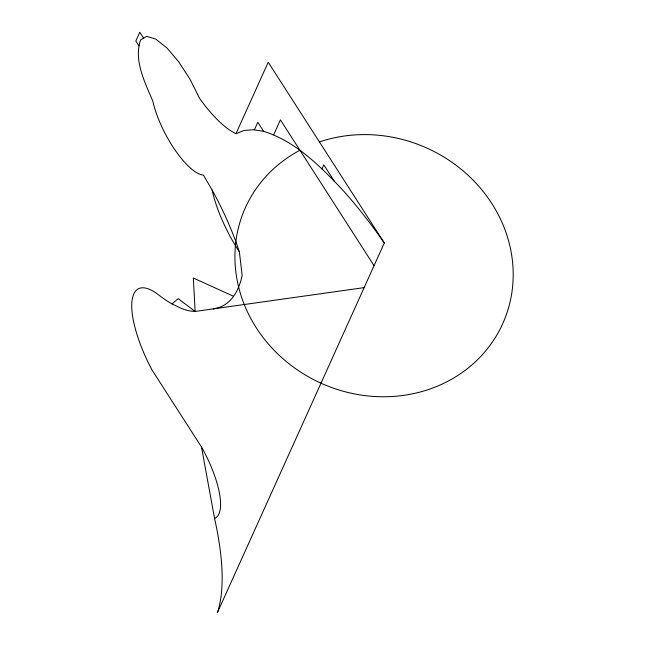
<?xml version="1.0" encoding="UTF-8"?>
<svg xmlns="http://www.w3.org/2000/svg" width="645" height="645" viewBox="0 0 645 645"><rect width="100%" height="100%" fill="white"/><g stroke="black" fill="none" stroke-linecap="round" stroke-linejoin="round"><path stroke-width="0.97" d="M213.172 308.899A256.5 85.043 62.2 0 0 241.528 278.18L242.141 275.351L239.376 251.864A129.895 43.062 62.2 0 0 212.141 190.057L203.441 175.109A55.075 18.262 62.2 0 1 152.849 101.273C144.996 82.318 133.571 60.864 140.529 40.014L146.665 36.37L155.767 39.079L166.837 47.851L178.681 61.727L190.017 79.214L199.619 98.411A89.349 29.622 62.2 0 0 235.965 133.668L268.231 62.21L384.307 242.972L217.349 612.75A263.015 87.204 62.2 0 0 214.567 518.443A63.774 21.14 62.2 0 0 201.474 446.985L151.906 369.787A77.666 25.752 62.2 0 1 131.903 301.828A77.666 25.752 62.2 0 1 158.63 294.902A180.398 59.808 62.2 0 0 172.03 303.932L181.342 308.431A180.398 59.808 62.2 0 0 195.137 311.438L364.143 287.63M254.364 129.887L257.806 122.252L263.636 131.338C295.12 141.158 319.283 165.378 341.463 188.679A254.09 84.245 62.2 0 1 384.307 242.972M273.633 134.87L280.414 119.865L374.052 265.684M321.96 168.982L323.822 164.862L334.368 181.293M172.03 303.932L178.173 298.627L195.137 311.438L193.347 278.019L233.595 296.289M235.965 133.668L244.052 130.5L253.308 129.718L263.636 131.338M143.601 38.192L139.78 32.25L135.813 41.046L138.973 45.964M201.474 446.985L214.567 518.443M319.291 141.956A141.134 128.935 24.3 0 1 512.888 283.26A141.134 128.935 24.3 0 1 302.771 373.447A141.134 128.935 24.3 0 1 299.941 150.269M239.376 251.864A72.603 24.067 62.2 0 1 212.141 190.057"/></g></svg>
